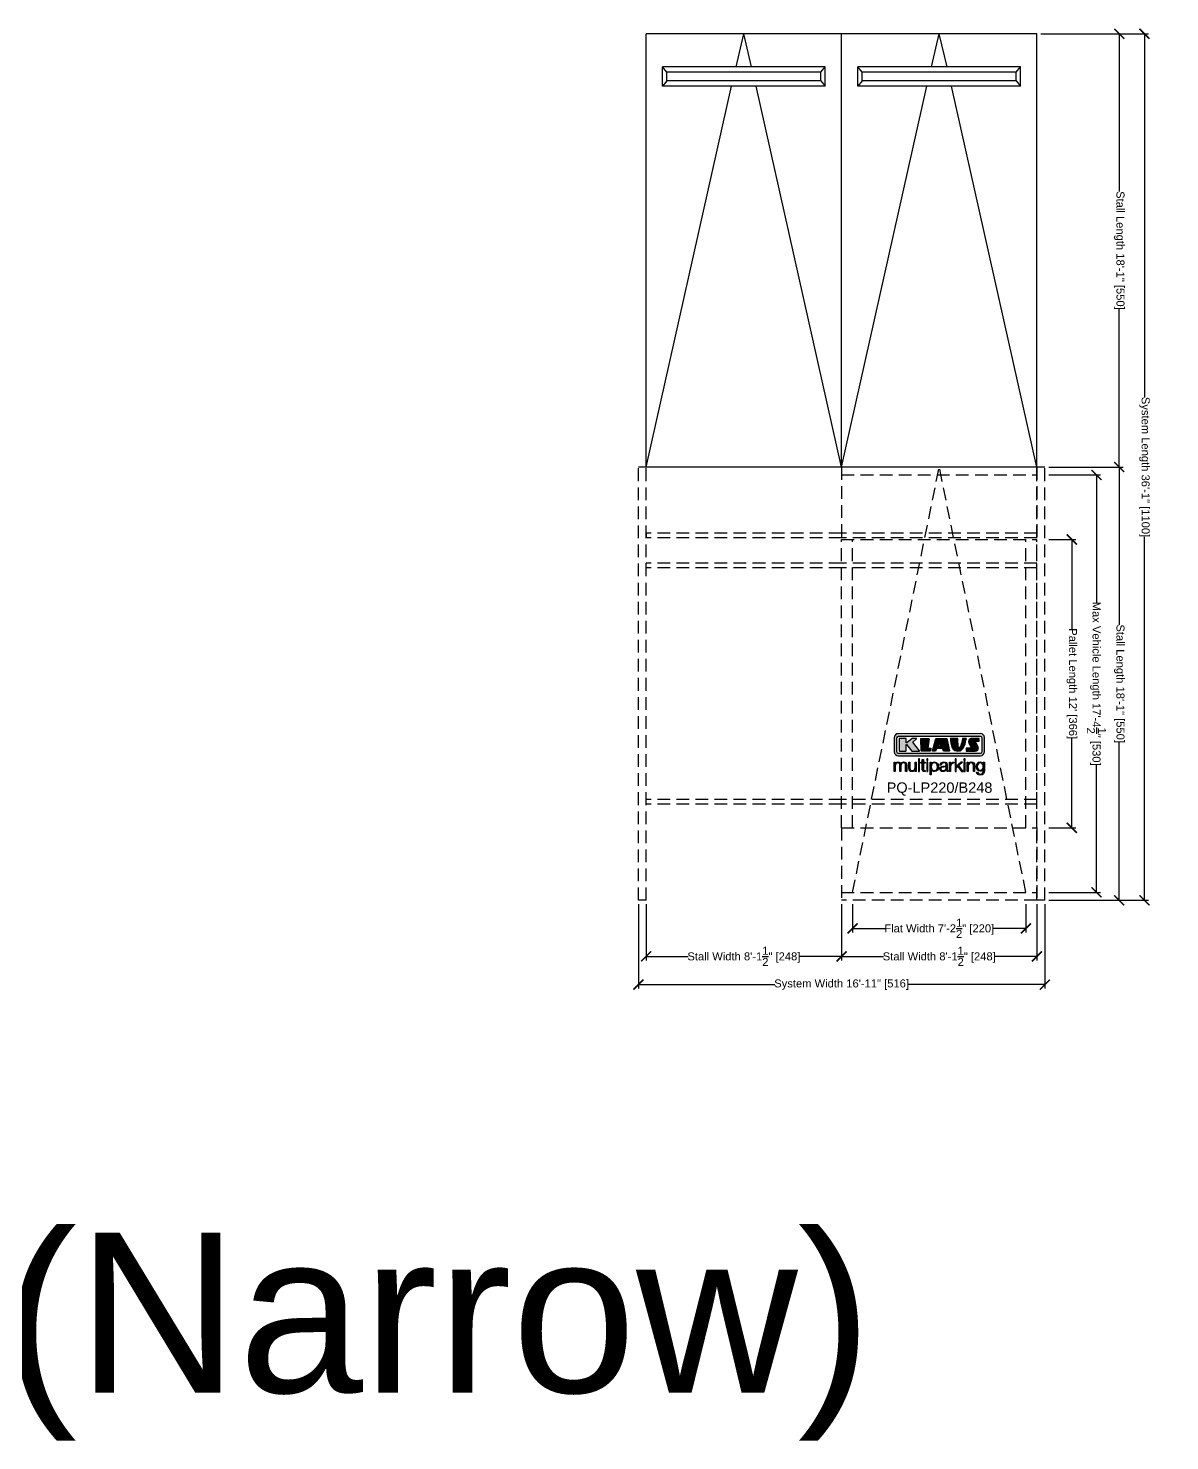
# Model space of a CAD drawing. Extents: x -210816 to 22943, y 10566 to 41486.
# Drawn here: x 11219 to 11790, y 11673 to 12379 of the extents above; entities that cross this region are included whole.
import ezdxf

# ---------------------------------------------------------------- set-up
doc = ezdxf.new("R2010")
doc.units = 0
doc.header["$MEASUREMENT"] = 0
doc.linetypes.add('DASHED', pattern=[0.2067, 0.1654, -0.0413])
doc.linetypes.add('HIDDEN', pattern=[9.525, 6.35, -3.175])
doc.layers.get('0').update_dxf_attribs({"linetype": 'CONTINUOUS'})
doc.layers.get('DEFPOINTS').update_dxf_attribs({"linetype": 'CONTINUOUS'})
for name, color, linetype in [('DIM', 6, 'CONTINUOUS'), ('KLAUS', 30, 'CONTINUOUS'), ('LOGO', 7, 'CONTINUOUS')]:
    doc.layers.add(name, color=color, linetype=linetype)
doc.styles.get("Standard").update_dxf_attribs({"font": 'arial.ttf'})
doc.dimstyles.get("Standard").update_dxf_attribs({"dimtxt": 5, "dimasz": 5, "dimexe": 2, "dimexo": 2, "dimgap": 0.09, "dimtad": 0, "dimtih": 1, "dimtoh": 1, "dimdec": 1, "dimzin": 0, "dimdsep": 46, "dimlunit": 4, "dimtxsty": 'Standard', "dimblk": 'ARCHTICK', "dimcen": -0.09, "dimadec": 0, "dimazin": 0, "dimtfac": 1, "dimtdec": 4, "dimtofl": 0, "dimtmove": 0, "dimatfit": 3, "dimldrblk": 'ARCHTICK', "dimfxl": 1, "dimtolj": 1, "dimtzin": 0, "dimarcsym": 0})

# ---------------------------------------------------------------- blocks, each defined once
blk = doc.blocks.new('_ARCHTICK')
at = {"color": 0, "linetype": 'ByBlock', "const_width": 0.15}
blk.add_lwpolyline([(-0.5, -0.5), (0.5, 0.5)], dxfattribs=at)
blk = doc.blocks.new('*D15539')
at = {"layer": 'DEFPOINTS', "color": 0}
for p in [(11727.41, 12123.5), (11727.41, 11979.4), (11740.89, 11979.4)]:
    blk.add_point(p, dxfattribs=at)
at = {"layer": 'DIM', "color": 0, "lineweight": -2}
for p, q in [((11729.41, 12123.5), (11742.89, 12123.5)), ((11740.89, 12123.5), (11740.89, 12078.83)), ((11740.89, 11979.4), (11740.89, 12024.06)), ((11729.41, 11979.4), (11742.89, 11979.4))]:
    blk.add_line(p, q, dxfattribs=at)
at = {"layer": 'DIM', "color": 0, "lineweight": -2, "xscale": 5, "yscale": 5, "zscale": 5}
for p, rotation in [((11740.89, 12123.5), 90), ((11740.89, 11979.4), 270)]:
    blk.add_blockref('_ARCHTICK', p, dxfattribs=dict(at, rotation=rotation))
at = {"layer": 'DIM', "color": 0, "insert": (11740.89, 12051.45), "char_height": 4, "attachment_point": 5, "rotation": 270}
blk.add_mtext("\\A1;Pallet Length 12' [366]", dxfattribs=at)
blk = doc.blocks.new('*D15540')
at = {"layer": 'DEFPOINTS', "color": 0}
for p in [(11727.41, 12155.78), (11727.41, 11947.12), (11753.24, 11947.12)]:
    blk.add_point(p, dxfattribs=at)
at = {"layer": 'DIM', "color": 0, "lineweight": -2}
for p, q in [((11729.41, 12155.78), (11755.24, 12155.78)), ((11753.24, 12155.78), (11753.24, 12092.01)), ((11753.24, 11947.12), (11753.24, 12010.89)), ((11729.41, 11947.12), (11755.24, 11947.12))]:
    blk.add_line(p, q, dxfattribs=at)
at = {"layer": 'DIM', "color": 0, "lineweight": -2, "xscale": 5, "yscale": 5, "zscale": 5}
for p, rotation in [((11753.24, 12155.78), 90), ((11753.24, 11947.12), 270)]:
    blk.add_blockref('_ARCHTICK', p, dxfattribs=dict(at, rotation=rotation))
at = {"layer": 'DIM', "color": 0, "insert": (11753.24, 12051.45), "char_height": 4, "attachment_point": 5, "rotation": 270}
blk.add_mtext('\\A1;Max Vehicle Length 17\'-4{\\H1.000000x;\\S1/2;}" [530]', dxfattribs=at)
blk = doc.blocks.new('*D15541')
at = {"layer": 'DEFPOINTS', "color": 0}
for p in [(11727.41, 12159.72), (11727.41, 11943.18), (11764.6, 11943.18)]:
    blk.add_point(p, dxfattribs=at)
at = {"layer": 'DIM', "color": 0, "lineweight": -2}
for p, q in [((11729.41, 12159.72), (11766.6, 12159.72)), ((11764.6, 12159.72), (11764.6, 12080.84)), ((11764.6, 11943.18), (11764.6, 12022.05)), ((11729.41, 11943.18), (11766.6, 11943.18))]:
    blk.add_line(p, q, dxfattribs=at)
at = {"layer": 'DIM', "color": 0, "lineweight": -2, "xscale": 5, "yscale": 5, "zscale": 5}
for p, rotation in [((11764.6, 12159.72), 90), ((11764.6, 11943.18), 270)]:
    blk.add_blockref('_ARCHTICK', p, dxfattribs=dict(at, rotation=rotation))
at = {"layer": 'DIM', "color": 0, "insert": (11764.6, 12051.45), "char_height": 4, "attachment_point": 5, "rotation": 270}
blk.add_mtext('\\A1;Stall Length 18\'-1" [550]', dxfattribs=at)
blk = doc.blocks.new('A$C24089')
for p, q in [((0, 0), (0, 216.53)), ((97.63, 216.53), (0, 216.53)), ((44.94, 200.03), (48.82, 216.53)), ((52.69, 200.03), (48.82, 216.53)), ((97.63, 0), (97.63, 216.53)), ((89.49, 200.03), (8.14, 200.03)), ((8.14, 190.33), (8.14, 200.03)), ((10.36, 197.32), (8.14, 200.03)), ((87.27, 197.32), (89.49, 200.03)), ((89.49, 190.33), (89.49, 200.03)), ((10.36, 193.03), (8.14, 190.33)), ((10.36, 193.03), (10.36, 197.32)), ((87.27, 197.32), (10.36, 197.32)), ((87.27, 193.03), (10.36, 193.03)), ((87.27, 193.03), (87.27, 197.32)), ((87.27, 193.03), (89.49, 190.33)), ((0, 0), (42.67, 190.33)), ((89.49, 190.33), (8.14, 190.33)), ((97.63, 0), (54.96, 190.33)), ((97.63, 0), (0, 0))]:
    blk.add_line(p, q)
blk = doc.blocks.new('A$C4373')
for p in [(0, 0), (97.63, 0)]:
    blk.add_blockref('A$C24089', p)
blk = doc.blocks.new('A$C19511')
at = {"layer": 'KLAUS', "linetype": 'HIDDEN'}
for p, q in [((0, 0), (0, 216.535)), ((3.937, 216.535), (0, 216.535)), ((3.937, 0), (3.937, 216.535)), ((3.937, 0), (0, 0))]:
    blk.add_line(p, q, dxfattribs=at)
blk = doc.blocks.new('KLAUS')
at = {"layer": 'LOGO'}
h = blk.add_hatch(color=8, dxfattribs=at)
h.dxf.hatch_style = 2
edge = h.paths.add_edge_path()
edge.add_spline(control_points=[(3.6, 29.1), (2.9, 29.1), (2.3, 28.5), (2.3, 27.8), (2.3, 27.8), (2.3, 16.1), (2.3, 16.1), (2.3, 15.4), (2.9, 14.8), (3.6, 14.8), (3.6, 14.8), (71.2, 14.8), (71.2, 14.8), (71.9, 14.8), (72.5, 15.4), (72.5, 16.1), (72.5, 16.1), (72.5, 27.8), (72.5, 27.8), (72.5, 28.5), (71.9, 29.1), (71.2, 29.1), (71.2, 29.1), (3.6, 29.1), (3.6, 29.1), (3.6, 29.1), (3.6, 29.1), (3.6, 29.1)], knot_values=[0, 0, 0, 0, 1, 1, 1, 2, 2, 2, 3, 3, 3, 4, 4, 4, 5, 5, 5, 6, 6, 6, 7, 7, 7, 8, 8, 8, 9, 9, 9, 9], degree=3, periodic=0)
edge = h.paths.add_edge_path()
edge.add_spline(control_points=[(3.4, 31.2), (3.4, 31.2), (71.5, 31.2), (71.5, 31.2), (73.3, 31.2), (74.7, 29.8), (74.7, 28), (74.7, 28), (74.7, 16.2), (74.7, 16.2), (74.7, 14.4), (73.3, 12.9), (71.5, 12.9), (71.5, 12.9), (3.4, 12.9), (3.4, 12.9), (1.6, 12.9), (0.1, 14.4), (0.1, 16.2), (0.1, 16.2), (0.1, 28), (0.1, 28), (0.1, 29.8), (1.6, 31.2), (3.4, 31.2), (3.4, 31.2), (3.4, 31.2), (3.4, 31.2)], knot_values=[0, 0, 0, 0, 1, 1, 1, 2, 2, 2, 3, 3, 3, 4, 4, 4, 5, 5, 5, 6, 6, 6, 7, 7, 7, 8, 8, 8, 9, 9, 9, 9], degree=3, periodic=0)
h = blk.add_hatch(color=8, dxfattribs=at)
h.dxf.hatch_style = 2
edge = h.paths.add_edge_path()
edge.add_spline(control_points=[(4.5, 27.3), (4.5, 27.3), (9.7, 27.3), (9.7, 27.3), (9.8, 27.3), (10, 27.2), (10, 27.1), (10, 27.1), (10, 23.7), (10, 23.7), (10, 23.7), (9.9, 23.6), (10, 23.6), (10.1, 23.5), (10.2, 23.6), (10.2, 23.6), (10.2, 23.6), (10.5, 23.7), (10.5, 23.7), (10.5, 23.7), (14.9, 27.3), (14.9, 27.3), (14.9, 27.3), (18.4, 27.3), (18.4, 27.3), (18.4, 27.3), (18.5, 27.3), (18.6, 27.2), (18.6, 27), (18.5, 26.9), (18.5, 26.9), (18.5, 26.9), (15.5, 24.1), (15.5, 24.1), (15.5, 24.1), (21.1, 17.1), (21.1, 17.1), (21.1, 17.1), (21.1, 16.9), (21.1, 16.9), (21.1, 16.8), (21, 16.8), (21, 16.8), (21, 16.8), (14.7, 16.8), (14.7, 16.8), (14.7, 16.8), (10.3, 22.2), (10.3, 22.2), (10.3, 22.2), (10.2, 22.2), (10.1, 22.2), (10, 22.2), (10, 22.1), (10, 22.1), (10, 22.1), (10, 17.1), (10, 17.1), (10, 16.9), (9.8, 16.8), (9.7, 16.8), (9.7, 16.8), (4.5, 16.8), (4.5, 16.8), (4.4, 16.8), (4.2, 16.9), (4.2, 17.1), (4.2, 17.1), (4.2, 27.1), (4.2, 27.1), (4.2, 27.2), (4.4, 27.3), (4.5, 27.3), (4.5, 27.3), (4.5, 27.3), (4.5, 27.3)], knot_values=[0, 0, 0, 0, 1, 1, 1, 2, 2, 2, 3, 3, 3, 4, 4, 4, 5, 5, 5, 6, 6, 6, 7, 7, 7, 8, 8, 8, 9, 9, 9, 10, 10, 10, 11, 11, 11, 12, 12, 12, 13, 13, 13, 14, 14, 14, 15, 15, 15, 16, 16, 16, 17, 17, 17, 18, 18, 18, 19, 19, 19, 20, 20, 20, 21, 21, 21, 22, 22, 22, 23, 23, 23, 24, 24, 24, 25, 25, 25, 25], degree=3, periodic=0)
h = blk.add_hatch(color=8, dxfattribs=at)
h.dxf.hatch_style = 2
h.paths.add_polyline_path([(22.4, 17.1), (22, 27.1), (22.2, 27.3), (28.5, 27.3), (28.9, 27), (28, 19.1), (30.3, 19.1), (30.4, 18.9), (30.1, 17), (29.5, 16.8), (22.6, 16.8)])
h = blk.add_hatch(color=8, dxfattribs=at)
h.paths.add_polyline_path([(36.5, 21), (38.9, 21), (37.9, 23.6)])
h.paths.add_polyline_path([(34.5, 27.3), (43.6, 27.3), (45.8, 16.9), (45.6, 16.8), (40.8, 16.8), (39.9, 18.9), (35.4, 18.9), (34.3, 16.8), (31.8, 16.8), (31.7, 17)])
h = blk.add_hatch(color=8, dxfattribs=at)
h.dxf.hatch_style = 2
edge = h.paths.add_edge_path()
edge.add_spline(control_points=[(52.7, 27.3), (52.7, 27.3), (52.9, 20.1), (52.9, 20.1), (53, 19.9), (53.2, 19.8), (53.4, 19.7), (53.9, 19.6), (54.4, 19.6), (54.6, 20), (55.2, 21.3), (56.3, 25.4), (56.6, 27.3), (56.6, 27.3), (59.8, 27.3), (59.8, 27.3), (58.8, 23.9), (58.6, 16.8), (52.6, 16.8), (48.7, 16.7), (48, 19.4), (47.3, 22.2), (46.9, 23.7), (46.5, 27.3), (46.5, 27.3), (46.5, 27.3), (52.7, 27.3), (52.7, 27.3), (52.7, 27.3), (52.7, 27.3), (52.7, 27.3)], knot_values=[0, 0, 0, 0, 1, 1, 1, 2, 2, 2, 3, 3, 3, 4, 4, 4, 5, 5, 5, 6, 6, 6, 7, 7, 7, 8, 8, 8, 9, 9, 9, 10, 10, 10, 10], degree=3, periodic=0)
h = blk.add_hatch(color=8, dxfattribs=at)
h.dxf.hatch_style = 2
edge = h.paths.add_edge_path()
edge.add_spline(control_points=[(64.5, 27.3), (64.5, 27.3), (70.3, 27.3), (70.3, 27.3), (70.3, 26.5), (70.3, 26), (70.3, 25.1), (70.3, 25.1), (67.3, 25.1), (67.3, 25.1), (67.2, 25), (67.2, 25.1), (67.2, 24.9), (67.2, 24.9), (69.7, 20.4), (69.7, 19.6), (69.7, 16.4), (67.2, 16.8), (65.9, 16.8), (65.9, 16.8), (59.6, 16.8), (59.6, 16.8), (59.6, 17.8), (59.6, 18.2), (59.6, 19.1), (59.6, 19.1), (63.8, 19.1), (63.8, 19.1), (63.8, 19.2), (63.8, 19.1), (63.8, 19.3), (63.8, 20.3), (61.6, 23.1), (61.6, 24.6), (61.6, 26.3), (62.8, 27.3), (64.5, 27.3), (64.5, 27.3), (64.5, 27.3), (64.5, 27.3)], knot_values=[0, 0, 0, 0, 1, 1, 1, 2, 2, 2, 3, 3, 3, 4, 4, 4, 5, 5, 5, 6, 6, 6, 7, 7, 7, 8, 8, 8, 9, 9, 9, 10, 10, 10, 11, 11, 11, 12, 12, 12, 13, 13, 13, 13], degree=3, periodic=0)
h = blk.add_hatch(color=30, dxfattribs=at)
h.dxf.hatch_style = 2
edge = h.paths.add_edge_path()
edge.add_spline(control_points=[(0, 0), (0, 0), (0.9, 0), (0.9, 0), (0.9, 0), (0.9, 4.2), (0.9, 4.2), (0.9, 5.8), (1.6, 7), (3.2, 7), (4.3, 7), (4.8, 6.1), (4.8, 5.1), (4.8, 5.1), (4.8, 0), (4.8, 0), (4.8, 0), (5.7, 0), (5.7, 0), (5.7, 0), (5.7, 4.3), (5.7, 4.3), (5.7, 5.7), (6.1, 7), (7.7, 7), (9, 7), (9.5, 6.3), (9.5, 5.1), (9.5, 5.1), (9.5, 0), (9.5, 0), (9.5, 0), (10.4, 0), (10.4, 0), (10.4, 0), (10.4, 5.1), (10.4, 5.1), (10.4, 6.9), (9.6, 7.8), (7.9, 7.8), (6.9, 7.8), (6, 7.3), (5.5, 6.3), (5.3, 7.3), (4.4, 7.8), (3.4, 7.8), (2.2, 7.8), (1.4, 7.2), (0.9, 6.3), (0.9, 6.3), (0.9, 6.3), (0.9, 6.3), (0.9, 6.3), (0.9, 7.6), (0.9, 7.6), (0.9, 7.6), (0, 7.6), (0, 7.6), (0, 7.6), (0, 0), (0, 0), (0, 0), (0, 0), (0, 0)], knot_values=[0, 0, 0, 0, 1, 1, 1, 2, 2, 2, 3, 3, 3, 4, 4, 4, 5, 5, 5, 6, 6, 6, 7, 7, 7, 8, 8, 8, 9, 9, 9, 10, 10, 10, 11, 11, 11, 12, 12, 12, 13, 13, 13, 14, 14, 14, 15, 15, 15, 16, 16, 16, 17, 17, 17, 18, 18, 18, 19, 19, 19, 20, 20, 20, 21, 21, 21, 21], degree=3, periodic=0)
h = blk.add_hatch(color=30, dxfattribs=at)
h.dxf.hatch_style = 2
edge = h.paths.add_edge_path()
edge.add_spline(control_points=[(18.3, 7.6), (18.3, 7.6), (17.4, 7.6), (17.4, 7.6), (17.4, 7.6), (17.4, 3.6), (17.4, 3.6), (17.4, 2), (16.7, 0.6), (15.1, 0.6), (13.7, 0.6), (13.1, 1.3), (13.1, 2.6), (13.1, 2.6), (13.1, 7.6), (13.1, 7.6), (13.1, 7.6), (12.2, 7.6), (12.2, 7.6), (12.2, 7.6), (12.2, 2.6), (12.2, 2.6), (12.2, 0.9), (12.9, -0.2), (14.8, -0.2), (16, -0.2), (17, 0.4), (17.4, 1.4), (17.4, 1.4), (17.5, 1.4), (17.5, 1.4), (17.5, 1.4), (17.5, 0), (17.5, 0), (17.5, 0), (18.3, 0), (18.3, 0), (18.3, 0), (18.3, 7.6), (18.3, 7.6), (18.3, 7.6), (18.3, 7.6), (18.3, 7.6)], knot_values=[0, 0, 0, 0, 1, 1, 1, 2, 2, 2, 3, 3, 3, 4, 4, 4, 5, 5, 5, 6, 6, 6, 7, 7, 7, 8, 8, 8, 9, 9, 9, 10, 10, 10, 11, 11, 11, 12, 12, 12, 13, 13, 13, 14, 14, 14, 14], degree=3, periodic=0)
h = blk.add_hatch(color=30, dxfattribs=at)
h.dxf.hatch_style = 2
h.paths.add_polyline_path([(20.1, 0), (21, 0), (21, 10.5), (20.1, 10.5)])
h = blk.add_hatch(color=30, dxfattribs=at)
h.dxf.hatch_style = 2
edge = h.paths.add_edge_path()
edge.add_spline(control_points=[(24.2, 9.8), (24.2, 9.8), (23.3, 9.8), (23.3, 9.8), (23.3, 9.8), (23.3, 7.6), (23.3, 7.6), (23.3, 7.6), (22, 7.6), (22, 7.6), (22, 7.6), (22, 6.8), (22, 6.8), (22, 6.8), (23.3, 6.8), (23.3, 6.8), (23.3, 6.8), (23.3, 1.6), (23.3, 1.6), (23.3, 0.3), (23.7, -0.1), (24.9, -0.1), (25.2, -0.1), (25.5, -0.1), (25.8, -0.1), (25.8, -0.1), (25.8, 0.7), (25.8, 0.7), (25.5, 0.7), (25.2, 0.7), (25, 0.7), (24.3, 0.7), (24.2, 1.1), (24.2, 1.7), (24.2, 1.7), (24.2, 6.8), (24.2, 6.8), (24.2, 6.8), (25.8, 6.8), (25.8, 6.8), (25.8, 6.8), (25.8, 7.6), (25.8, 7.6), (25.8, 7.6), (24.2, 7.6), (24.2, 7.6), (24.2, 7.6), (24.2, 9.8), (24.2, 9.8), (24.2, 9.8), (24.2, 9.8), (24.2, 9.8)], knot_values=[0, 0, 0, 0, 1, 1, 1, 2, 2, 2, 3, 3, 3, 4, 4, 4, 5, 5, 5, 6, 6, 6, 7, 7, 7, 8, 8, 8, 9, 9, 9, 10, 10, 10, 11, 11, 11, 12, 12, 12, 13, 13, 13, 14, 14, 14, 15, 15, 15, 16, 16, 16, 17, 17, 17, 17], degree=3, periodic=0)
h = blk.add_hatch(color=30, dxfattribs=at)
h.paths.add_polyline_path([(27.1, 0), (28, 0), (28, 7.6), (27.1, 7.6)])
h.paths.add_polyline_path([(27.1, 9), (28, 9), (28, 10.5), (27.1, 10.5)])
h = blk.add_hatch(color=30, dxfattribs=at)
edge = h.paths.add_edge_path()
edge.add_spline(control_points=[(35.8, 3.8), (35.8, 2.2), (35.1, 0.6), (33.4, 0.6), (31.4, 0.6), (30.7, 2.2), (30.7, 3.8), (30.7, 5.5), (31.3, 7), (33.4, 7), (35.1, 7), (35.8, 5.3), (35.8, 3.8), (35.8, 3.8), (35.8, 3.8), (35.8, 3.8)], knot_values=[0, 0, 0, 0, 1, 1, 1, 2, 2, 2, 3, 3, 3, 4, 4, 4, 5, 5, 5, 5], degree=3, periodic=0)
edge = h.paths.add_edge_path()
edge.add_spline(control_points=[(29.8, -2.8), (29.8, -2.8), (30.7, -2.8), (30.7, -2.8), (30.7, -2.8), (30.7, 1.4), (30.7, 1.4), (30.7, 1.4), (30.7, 1.4), (30.7, 1.4), (31.1, 0.4), (32.2, -0.2), (33.4, -0.2), (35.7, -0.2), (36.8, 1.6), (36.8, 3.8), (36.8, 5.9), (35.7, 7.8), (33.4, 7.8), (32.2, 7.8), (31.1, 7.1), (30.7, 6.1), (30.7, 6.1), (30.6, 6.1), (30.6, 6.1), (30.6, 6.1), (30.6, 7.6), (30.6, 7.6), (30.6, 7.6), (29.8, 7.6), (29.8, 7.6), (29.8, 7.6), (29.8, -2.8), (29.8, -2.8), (29.8, -2.8), (29.8, -2.8), (29.8, -2.8)], knot_values=[0, 0, 0, 0, 1, 1, 1, 2, 2, 2, 3, 3, 3, 4, 4, 4, 5, 5, 5, 6, 6, 6, 7, 7, 7, 8, 8, 8, 9, 9, 9, 10, 10, 10, 11, 11, 11, 12, 12, 12, 12], degree=3, periodic=0)
h = blk.add_hatch(color=30, dxfattribs=at)
edge = h.paths.add_edge_path()
edge.add_spline(control_points=[(43, 2.9), (43, 1.4), (41.8, 0.6), (40.4, 0.6), (39.5, 0.6), (38.7, 1.1), (38.7, 2), (38.7, 3.5), (40.7, 3.5), (42.2, 3.8), (42.5, 3.8), (42.9, 3.9), (43, 4.1), (43, 4.1), (43, 4.1), (43, 4.1), (43, 4.1), (43, 2.9), (43, 2.9), (43, 2.9), (43, 2.9), (43, 2.9)], knot_values=[0, 0, 0, 0, 1, 1, 1, 2, 2, 2, 3, 3, 3, 4, 4, 4, 5, 5, 5, 6, 6, 6, 7, 7, 7, 7], degree=3, periodic=0)
edge = h.paths.add_edge_path()
edge.add_spline(control_points=[(39, 5.2), (39.1, 6.5), (39.9, 7), (41.1, 7), (42.1, 7), (43, 6.7), (43, 5.4), (43, 4.6), (42.6, 4.5), (41.8, 4.4), (39.9, 4.2), (37.8, 4.1), (37.8, 2), (37.8, 0.5), (38.9, -0.2), (40.3, -0.2), (41.8, -0.2), (42.4, 0.3), (43.1, 1.3), (43.1, 1.3), (43.1, 1.3), (43.1, 1.3), (43.1, 0.5), (43.2, 0), (44.2, 0), (44.4, 0), (44.6, 0), (44.8, 0.1), (44.8, 0.1), (44.8, 0.8), (44.8, 0.8), (44.7, 0.8), (44.6, 0.8), (44.5, 0.8), (44.1, 0.8), (44, 1), (44, 1.3), (44, 1.3), (44, 5.3), (44, 5.3), (44, 7.4), (42.5, 7.8), (41.2, 7.8), (39.4, 7.8), (38.2, 7), (38.1, 5.2), (38.1, 5.2), (39, 5.2), (39, 5.2), (39, 5.2), (39, 5.2), (39, 5.2)], knot_values=[0, 0, 0, 0, 1, 1, 1, 2, 2, 2, 3, 3, 3, 4, 4, 4, 5, 5, 5, 6, 6, 6, 7, 7, 7, 8, 8, 8, 9, 9, 9, 10, 10, 10, 11, 11, 11, 12, 12, 12, 13, 13, 13, 14, 14, 14, 15, 15, 15, 16, 16, 16, 17, 17, 17, 17], degree=3, periodic=0)
h = blk.add_hatch(color=30, dxfattribs=at)
h.dxf.hatch_style = 2
edge = h.paths.add_edge_path()
edge.add_spline(control_points=[(45.8, 0), (45.8, 0), (46.7, 0), (46.7, 0), (46.7, 0), (46.7, 4), (46.7, 4), (46.7, 5.6), (47.9, 6.8), (49.5, 6.7), (49.5, 6.7), (49.5, 7.7), (49.5, 7.7), (48.2, 7.7), (47.1, 7), (46.7, 5.8), (46.7, 5.8), (46.6, 5.8), (46.6, 5.8), (46.6, 5.8), (46.6, 7.6), (46.6, 7.6), (46.6, 7.6), (45.8, 7.6), (45.8, 7.6), (45.8, 7.6), (45.8, 0), (45.8, 0), (45.8, 0), (45.8, 0), (45.8, 0)], knot_values=[0, 0, 0, 0, 1, 1, 1, 2, 2, 2, 3, 3, 3, 4, 4, 4, 5, 5, 5, 6, 6, 6, 7, 7, 7, 8, 8, 8, 9, 9, 9, 10, 10, 10, 10], degree=3, periodic=0)
h = blk.add_hatch(color=30, dxfattribs=at)
h.dxf.hatch_style = 2
h.paths.add_polyline_path([(50.4, 0), (51.3, 0), (51.3, 2.9), (52.8, 4.1), (55.8, 0), (57, 0), (53.5, 4.8), (56.7, 7.6), (55.5, 7.6), (51.3, 3.9), (51.3, 10.5), (50.4, 10.5)])
h = blk.add_hatch(color=30, dxfattribs=at)
h.paths.add_polyline_path([(57.7, 0), (58.7, 0), (58.7, 7.6), (57.7, 7.6)])
h.paths.add_polyline_path([(57.7, 9), (58.7, 9), (58.7, 10.5), (57.7, 10.5)])
h = blk.add_hatch(color=30, dxfattribs=at)
h.dxf.hatch_style = 2
edge = h.paths.add_edge_path()
edge.add_spline(control_points=[(60.4, 0), (60.4, 0), (61.3, 0), (61.3, 0), (61.3, 0), (61.3, 4.4), (61.3, 4.4), (61.4, 5.9), (62.2, 7), (63.7, 7), (65.2, 7), (65.6, 6), (65.6, 4.7), (65.6, 4.7), (65.6, 0), (65.6, 0), (65.6, 0), (66.5, 0), (66.5, 0), (66.5, 0), (66.5, 4.9), (66.5, 4.9), (66.5, 6.7), (65.9, 7.8), (63.8, 7.8), (62.7, 7.8), (61.7, 7.2), (61.4, 6.3), (61.4, 6.3), (61.3, 6.3), (61.3, 6.3), (61.3, 6.3), (61.3, 7.6), (61.3, 7.6), (61.3, 7.6), (60.4, 7.6), (60.4, 7.6), (60.4, 7.6), (60.4, 0), (60.4, 0), (60.4, 0), (60.4, 0), (60.4, 0)], knot_values=[0, 0, 0, 0, 1, 1, 1, 2, 2, 2, 3, 3, 3, 4, 4, 4, 5, 5, 5, 6, 6, 6, 7, 7, 7, 8, 8, 8, 9, 9, 9, 10, 10, 10, 11, 11, 11, 12, 12, 12, 13, 13, 13, 14, 14, 14, 14], degree=3, periodic=0)
h = blk.add_hatch(color=30, dxfattribs=at)
edge = h.paths.add_edge_path()
edge.add_spline(control_points=[(71.3, 0.9), (69.6, 0.9), (68.8, 2.3), (68.8, 3.9), (68.8, 5.4), (69.6, 7), (71.3, 7), (73.1, 7), (73.7, 5.3), (73.7, 3.9), (73.7, 2.3), (72.9, 0.9), (71.3, 0.9), (71.3, 0.9), (71.3, 0.9), (71.3, 0.9)], knot_values=[0, 0, 0, 0, 1, 1, 1, 2, 2, 2, 3, 3, 3, 4, 4, 4, 5, 5, 5, 5], degree=3, periodic=0)
edge = h.paths.add_edge_path()
edge.add_spline(control_points=[(74.7, 7.6), (74.7, 7.6), (73.7, 7.6), (73.7, 7.6), (73.7, 7.6), (73.7, 6.3), (73.7, 6.3), (73.7, 6.3), (73.7, 6.3), (73.7, 6.3), (73.4, 7.1), (72.4, 7.8), (71.3, 7.8), (69.1, 7.8), (67.9, 6), (67.9, 4), (67.9, 1.8), (68.9, 0.1), (71.3, 0.1), (72.4, 0.1), (73.3, 0.7), (73.7, 1.6), (73.7, 1.6), (73.7, 1.6), (73.7, 1.6), (73.7, 1.6), (73.7, 0.6), (73.7, 0.6), (73.7, -1.2), (73, -2.2), (71.3, -2.2), (70.3, -2.2), (69.3, -1.8), (69.1, -0.7), (69.1, -0.7), (68.2, -0.7), (68.2, -0.7), (68.3, -2.3), (69.8, -3), (71.3, -3), (73.8, -3), (74.7, -1.6), (74.7, 0.6), (74.7, 0.6), (74.7, 7.6), (74.7, 7.6), (74.7, 7.6), (74.7, 7.6), (74.7, 7.6)], knot_values=[0, 0, 0, 0, 1, 1, 1, 2, 2, 2, 3, 3, 3, 4, 4, 4, 5, 5, 5, 6, 6, 6, 7, 7, 7, 8, 8, 8, 9, 9, 9, 10, 10, 10, 11, 11, 11, 12, 12, 12, 13, 13, 13, 14, 14, 14, 15, 15, 15, 16, 16, 16, 16], degree=3, periodic=0)
for points in [[(22.4, 17.1), (22, 27.1), (22.2, 27.3), (28.5, 27.3), (28.9, 27), (28, 19.1), (30.3, 19.1), (30.4, 18.9), (30.1, 17), (29.5, 16.8), (22.6, 16.8), (22.4, 17.1), (22.4, 17.1)], [(34.5, 27.3), (43.6, 27.3), (45.8, 16.9), (45.6, 16.8), (40.8, 16.8), (39.9, 18.9), (35.4, 18.9), (34.3, 16.8), (31.8, 16.8), (31.7, 17), (34.5, 27.3), (34.5, 27.3)], [(36.5, 21), (38.9, 21), (37.9, 23.6), (36.5, 21), (36.5, 21)], [(20.1, 0), (21, 0), (21, 10.5), (20.1, 10.5), (20.1, 0), (20.1, 0)], [(27.1, 9), (28, 9), (28, 10.5), (27.1, 10.5), (27.1, 9), (27.1, 9)], [(27.1, 0), (28, 0), (28, 7.6), (27.1, 7.6), (27.1, 0), (27.1, 0)], [(50.4, 0), (51.3, 0), (51.3, 2.9), (52.8, 4.1), (55.8, 0), (57, 0), (53.5, 4.8), (56.7, 7.6), (55.5, 7.6), (51.3, 3.9), (51.3, 10.5), (50.4, 10.5), (50.4, 0), (50.4, 0)], [(57.7, 9), (58.7, 9), (58.7, 10.5), (57.7, 10.5), (57.7, 9), (57.7, 9)], [(57.7, 0), (58.7, 0), (58.7, 7.6), (57.7, 7.6), (57.7, 0), (57.7, 0)]]:
    blk.add_lwpolyline(points, dxfattribs=at)
for points, knots in [([(3.4, 31.2), (3.4, 31.2), (71.5, 31.2), (71.5, 31.2), (73.3, 31.2), (74.7, 29.8), (74.7, 28), (74.7, 28), (74.7, 16.2), (74.7, 16.2), (74.7, 14.4), (73.3, 12.9), (71.5, 12.9), (71.5, 12.9), (3.4, 12.9), (3.4, 12.9), (1.6, 12.9), (0.1, 14.4), (0.1, 16.2), (0.1, 16.2), (0.1, 28), (0.1, 28), (0.1, 29.8), (1.6, 31.2), (3.4, 31.2), (3.4, 31.2), (3.4, 31.2), (3.4, 31.2)], [0, 0, 0, 0, 1, 1, 1, 2, 2, 2, 3, 3, 3, 4, 4, 4, 5, 5, 5, 6, 6, 6, 7, 7, 7, 8, 8, 8, 9, 9, 9, 9]), ([(3.6, 29.1), (2.9, 29.1), (2.3, 28.5), (2.3, 27.8), (2.3, 27.8), (2.3, 16.1), (2.3, 16.1), (2.3, 15.4), (2.9, 14.8), (3.6, 14.8), (3.6, 14.8), (71.2, 14.8), (71.2, 14.8), (71.9, 14.8), (72.5, 15.4), (72.5, 16.1), (72.5, 16.1), (72.5, 27.8), (72.5, 27.8), (72.5, 28.5), (71.9, 29.1), (71.2, 29.1), (71.2, 29.1), (3.6, 29.1), (3.6, 29.1), (3.6, 29.1), (3.6, 29.1), (3.6, 29.1)], [0, 0, 0, 0, 1, 1, 1, 2, 2, 2, 3, 3, 3, 4, 4, 4, 5, 5, 5, 6, 6, 6, 7, 7, 7, 8, 8, 8, 9, 9, 9, 9]), ([(4.5, 27.3), (4.5, 27.3), (9.7, 27.3), (9.7, 27.3), (9.8, 27.3), (10, 27.2), (10, 27.1), (10, 27.1), (10, 23.7), (10, 23.7), (10, 23.7), (9.9, 23.6), (10, 23.6), (10.1, 23.5), (10.2, 23.6), (10.2, 23.6), (10.2, 23.6), (10.5, 23.7), (10.5, 23.7), (10.5, 23.7), (14.9, 27.3), (14.9, 27.3), (14.9, 27.3), (18.4, 27.3), (18.4, 27.3), (18.4, 27.3), (18.5, 27.3), (18.6, 27.2), (18.6, 27), (18.5, 26.9), (18.5, 26.9), (18.5, 26.9), (15.5, 24.1), (15.5, 24.1), (15.5, 24.1), (21.1, 17.1), (21.1, 17.1), (21.1, 17.1), (21.1, 16.9), (21.1, 16.9), (21.1, 16.8), (21, 16.8), (21, 16.8), (21, 16.8), (14.7, 16.8), (14.7, 16.8), (14.7, 16.8), (10.3, 22.2), (10.3, 22.2), (10.3, 22.2), (10.2, 22.2), (10.1, 22.2), (10, 22.2), (10, 22.1), (10, 22.1), (10, 22.1), (10, 17.1), (10, 17.1), (10, 16.9), (9.8, 16.8), (9.7, 16.8), (9.7, 16.8), (4.5, 16.8), (4.5, 16.8), (4.4, 16.8), (4.2, 16.9), (4.2, 17.1), (4.2, 17.1), (4.2, 27.1), (4.2, 27.1), (4.2, 27.2), (4.4, 27.3), (4.5, 27.3), (4.5, 27.3), (4.5, 27.3), (4.5, 27.3)], [0, 0, 0, 0, 1, 1, 1, 2, 2, 2, 3, 3, 3, 4, 4, 4, 5, 5, 5, 6, 6, 6, 7, 7, 7, 8, 8, 8, 9, 9, 9, 10, 10, 10, 11, 11, 11, 12, 12, 12, 13, 13, 13, 14, 14, 14, 15, 15, 15, 16, 16, 16, 17, 17, 17, 18, 18, 18, 19, 19, 19, 20, 20, 20, 21, 21, 21, 22, 22, 22, 23, 23, 23, 24, 24, 24, 25, 25, 25, 25]), ([(52.7, 27.3), (52.7, 27.3), (52.9, 20.1), (52.9, 20.1), (53, 19.9), (53.2, 19.8), (53.4, 19.7), (53.9, 19.6), (54.4, 19.6), (54.6, 20), (55.2, 21.3), (56.3, 25.4), (56.6, 27.3), (56.6, 27.3), (59.8, 27.3), (59.8, 27.3), (58.8, 23.9), (58.6, 16.8), (52.6, 16.8), (48.7, 16.7), (48, 19.4), (47.3, 22.2), (46.9, 23.7), (46.5, 27.3), (46.5, 27.3), (46.5, 27.3), (52.7, 27.3), (52.7, 27.3), (52.7, 27.3), (52.7, 27.3), (52.7, 27.3)], [0, 0, 0, 0, 1, 1, 1, 2, 2, 2, 3, 3, 3, 4, 4, 4, 5, 5, 5, 6, 6, 6, 7, 7, 7, 8, 8, 8, 9, 9, 9, 10, 10, 10, 10]), ([(64.5, 27.3), (64.5, 27.3), (70.3, 27.3), (70.3, 27.3), (70.3, 26.5), (70.3, 26), (70.3, 25.1), (70.3, 25.1), (67.3, 25.1), (67.3, 25.1), (67.2, 25), (67.2, 25.1), (67.2, 24.9), (67.2, 24.9), (69.7, 20.4), (69.7, 19.6), (69.7, 16.4), (67.2, 16.8), (65.9, 16.8), (65.9, 16.8), (59.6, 16.8), (59.6, 16.8), (59.6, 17.8), (59.6, 18.2), (59.6, 19.1), (59.6, 19.1), (63.8, 19.1), (63.8, 19.1), (63.8, 19.2), (63.8, 19.1), (63.8, 19.3), (63.8, 20.3), (61.6, 23.1), (61.6, 24.6), (61.6, 26.3), (62.8, 27.3), (64.5, 27.3), (64.5, 27.3), (64.5, 27.3), (64.5, 27.3)], [0, 0, 0, 0, 1, 1, 1, 2, 2, 2, 3, 3, 3, 4, 4, 4, 5, 5, 5, 6, 6, 6, 7, 7, 7, 8, 8, 8, 9, 9, 9, 10, 10, 10, 11, 11, 11, 12, 12, 12, 13, 13, 13, 13]), ([(0, 0), (0, 0), (0.9, 0), (0.9, 0), (0.9, 0), (0.9, 4.2), (0.9, 4.2), (0.9, 5.8), (1.6, 7), (3.2, 7), (4.3, 7), (4.8, 6.1), (4.8, 5.1), (4.8, 5.1), (4.8, 0), (4.8, 0), (4.8, 0), (5.7, 0), (5.7, 0), (5.7, 0), (5.7, 4.3), (5.7, 4.3), (5.7, 5.7), (6.1, 7), (7.7, 7), (9, 7), (9.5, 6.3), (9.5, 5.1), (9.5, 5.1), (9.5, 0), (9.5, 0), (9.5, 0), (10.4, 0), (10.4, 0), (10.4, 0), (10.4, 5.1), (10.4, 5.1), (10.4, 6.9), (9.6, 7.8), (7.9, 7.8), (6.9, 7.8), (6, 7.3), (5.5, 6.3), (5.3, 7.3), (4.4, 7.8), (3.4, 7.8), (2.2, 7.8), (1.4, 7.2), (0.9, 6.3), (0.9, 6.3), (0.9, 6.3), (0.9, 6.3), (0.9, 6.3), (0.9, 7.6), (0.9, 7.6), (0.9, 7.6), (0, 7.6), (0, 7.6), (0, 7.6), (0, 0), (0, 0), (0, 0), (0, 0), (0, 0)], [0, 0, 0, 0, 1, 1, 1, 2, 2, 2, 3, 3, 3, 4, 4, 4, 5, 5, 5, 6, 6, 6, 7, 7, 7, 8, 8, 8, 9, 9, 9, 10, 10, 10, 11, 11, 11, 12, 12, 12, 13, 13, 13, 14, 14, 14, 15, 15, 15, 16, 16, 16, 17, 17, 17, 18, 18, 18, 19, 19, 19, 20, 20, 20, 21, 21, 21, 21]), ([(18.3, 7.6), (18.3, 7.6), (17.4, 7.6), (17.4, 7.6), (17.4, 7.6), (17.4, 3.6), (17.4, 3.6), (17.4, 2), (16.7, 0.6), (15.1, 0.6), (13.7, 0.6), (13.1, 1.3), (13.1, 2.6), (13.1, 2.6), (13.1, 7.6), (13.1, 7.6), (13.1, 7.6), (12.2, 7.6), (12.2, 7.6), (12.2, 7.6), (12.2, 2.6), (12.2, 2.6), (12.2, 0.9), (12.9, -0.2), (14.8, -0.2), (16, -0.2), (17, 0.4), (17.4, 1.4), (17.4, 1.4), (17.5, 1.4), (17.5, 1.4), (17.5, 1.4), (17.5, 0), (17.5, 0), (17.5, 0), (18.3, 0), (18.3, 0), (18.3, 0), (18.3, 7.6), (18.3, 7.6), (18.3, 7.6), (18.3, 7.6), (18.3, 7.6)], [0, 0, 0, 0, 1, 1, 1, 2, 2, 2, 3, 3, 3, 4, 4, 4, 5, 5, 5, 6, 6, 6, 7, 7, 7, 8, 8, 8, 9, 9, 9, 10, 10, 10, 11, 11, 11, 12, 12, 12, 13, 13, 13, 14, 14, 14, 14]), ([(24.2, 9.8), (24.2, 9.8), (23.3, 9.8), (23.3, 9.8), (23.3, 9.8), (23.3, 7.6), (23.3, 7.6), (23.3, 7.6), (22, 7.6), (22, 7.6), (22, 7.6), (22, 6.8), (22, 6.8), (22, 6.8), (23.3, 6.8), (23.3, 6.8), (23.3, 6.8), (23.3, 1.6), (23.3, 1.6), (23.3, 0.3), (23.7, -0.1), (24.9, -0.1), (25.2, -0.1), (25.5, -0.1), (25.8, -0.1), (25.8, -0.1), (25.8, 0.7), (25.8, 0.7), (25.5, 0.7), (25.2, 0.7), (25, 0.7), (24.3, 0.7), (24.2, 1.1), (24.2, 1.7), (24.2, 1.7), (24.2, 6.8), (24.2, 6.8), (24.2, 6.8), (25.8, 6.8), (25.8, 6.8), (25.8, 6.8), (25.8, 7.6), (25.8, 7.6), (25.8, 7.6), (24.2, 7.6), (24.2, 7.6), (24.2, 7.6), (24.2, 9.8), (24.2, 9.8), (24.2, 9.8), (24.2, 9.8), (24.2, 9.8)], [0, 0, 0, 0, 1, 1, 1, 2, 2, 2, 3, 3, 3, 4, 4, 4, 5, 5, 5, 6, 6, 6, 7, 7, 7, 8, 8, 8, 9, 9, 9, 10, 10, 10, 11, 11, 11, 12, 12, 12, 13, 13, 13, 14, 14, 14, 15, 15, 15, 16, 16, 16, 17, 17, 17, 17]), ([(29.8, -2.8), (29.8, -2.8), (30.7, -2.8), (30.7, -2.8), (30.7, -2.8), (30.7, 1.4), (30.7, 1.4), (30.7, 1.4), (30.7, 1.4), (30.7, 1.4), (31.1, 0.4), (32.2, -0.2), (33.4, -0.2), (35.7, -0.2), (36.8, 1.6), (36.8, 3.8), (36.8, 5.9), (35.7, 7.8), (33.4, 7.8), (32.2, 7.8), (31.1, 7.1), (30.7, 6.1), (30.7, 6.1), (30.6, 6.1), (30.6, 6.1), (30.6, 6.1), (30.6, 7.6), (30.6, 7.6), (30.6, 7.6), (29.8, 7.6), (29.8, 7.6), (29.8, 7.6), (29.8, -2.8), (29.8, -2.8), (29.8, -2.8), (29.8, -2.8), (29.8, -2.8)], [0, 0, 0, 0, 1, 1, 1, 2, 2, 2, 3, 3, 3, 4, 4, 4, 5, 5, 5, 6, 6, 6, 7, 7, 7, 8, 8, 8, 9, 9, 9, 10, 10, 10, 11, 11, 11, 12, 12, 12, 12]), ([(35.8, 3.8), (35.8, 2.2), (35.1, 0.6), (33.4, 0.6), (31.4, 0.6), (30.7, 2.2), (30.7, 3.8), (30.7, 5.5), (31.3, 7), (33.4, 7), (35.1, 7), (35.8, 5.3), (35.8, 3.8), (35.8, 3.8), (35.8, 3.8), (35.8, 3.8)], [0, 0, 0, 0, 1, 1, 1, 2, 2, 2, 3, 3, 3, 4, 4, 4, 5, 5, 5, 5]), ([(39, 5.2), (39.1, 6.5), (39.9, 7), (41.1, 7), (42.1, 7), (43, 6.7), (43, 5.4), (43, 4.6), (42.6, 4.5), (41.8, 4.4), (39.9, 4.2), (37.8, 4.1), (37.8, 2), (37.8, 0.5), (38.9, -0.2), (40.3, -0.2), (41.8, -0.2), (42.4, 0.3), (43.1, 1.3), (43.1, 1.3), (43.1, 1.3), (43.1, 1.3), (43.1, 0.5), (43.2, 0), (44.2, 0), (44.4, 0), (44.6, 0), (44.8, 0.1), (44.8, 0.1), (44.8, 0.8), (44.8, 0.8), (44.7, 0.8), (44.6, 0.8), (44.5, 0.8), (44.1, 0.8), (44, 1), (44, 1.3), (44, 1.3), (44, 5.3), (44, 5.3), (44, 7.4), (42.5, 7.8), (41.2, 7.8), (39.4, 7.8), (38.2, 7), (38.1, 5.2), (38.1, 5.2), (39, 5.2), (39, 5.2), (39, 5.2), (39, 5.2), (39, 5.2)], [0, 0, 0, 0, 1, 1, 1, 2, 2, 2, 3, 3, 3, 4, 4, 4, 5, 5, 5, 6, 6, 6, 7, 7, 7, 8, 8, 8, 9, 9, 9, 10, 10, 10, 11, 11, 11, 12, 12, 12, 13, 13, 13, 14, 14, 14, 15, 15, 15, 16, 16, 16, 17, 17, 17, 17]), ([(43, 2.9), (43, 1.4), (41.8, 0.6), (40.4, 0.6), (39.5, 0.6), (38.7, 1.1), (38.7, 2), (38.7, 3.5), (40.7, 3.5), (42.2, 3.8), (42.5, 3.8), (42.9, 3.9), (43, 4.1), (43, 4.1), (43, 4.1), (43, 4.1), (43, 4.1), (43, 2.9), (43, 2.9), (43, 2.9), (43, 2.9), (43, 2.9)], [0, 0, 0, 0, 1, 1, 1, 2, 2, 2, 3, 3, 3, 4, 4, 4, 5, 5, 5, 6, 6, 6, 7, 7, 7, 7]), ([(45.8, 0), (45.8, 0), (46.7, 0), (46.7, 0), (46.7, 0), (46.7, 4), (46.7, 4), (46.7, 5.6), (47.9, 6.8), (49.5, 6.7), (49.5, 6.7), (49.5, 7.7), (49.5, 7.7), (48.2, 7.7), (47.1, 7), (46.7, 5.8), (46.7, 5.8), (46.6, 5.8), (46.6, 5.8), (46.6, 5.8), (46.6, 7.6), (46.6, 7.6), (46.6, 7.6), (45.8, 7.6), (45.8, 7.6), (45.8, 7.6), (45.8, 0), (45.8, 0), (45.8, 0), (45.8, 0), (45.8, 0)], [0, 0, 0, 0, 1, 1, 1, 2, 2, 2, 3, 3, 3, 4, 4, 4, 5, 5, 5, 6, 6, 6, 7, 7, 7, 8, 8, 8, 9, 9, 9, 10, 10, 10, 10]), ([(60.4, 0), (60.4, 0), (61.3, 0), (61.3, 0), (61.3, 0), (61.3, 4.4), (61.3, 4.4), (61.4, 5.9), (62.2, 7), (63.7, 7), (65.2, 7), (65.6, 6), (65.6, 4.7), (65.6, 4.7), (65.6, 0), (65.6, 0), (65.6, 0), (66.5, 0), (66.5, 0), (66.5, 0), (66.5, 4.9), (66.5, 4.9), (66.5, 6.7), (65.9, 7.8), (63.8, 7.8), (62.7, 7.8), (61.7, 7.2), (61.4, 6.3), (61.4, 6.3), (61.3, 6.3), (61.3, 6.3), (61.3, 6.3), (61.3, 7.6), (61.3, 7.6), (61.3, 7.6), (60.4, 7.6), (60.4, 7.6), (60.4, 7.6), (60.4, 0), (60.4, 0), (60.4, 0), (60.4, 0), (60.4, 0)], [0, 0, 0, 0, 1, 1, 1, 2, 2, 2, 3, 3, 3, 4, 4, 4, 5, 5, 5, 6, 6, 6, 7, 7, 7, 8, 8, 8, 9, 9, 9, 10, 10, 10, 11, 11, 11, 12, 12, 12, 13, 13, 13, 14, 14, 14, 14]), ([(74.7, 7.6), (74.7, 7.6), (73.7, 7.6), (73.7, 7.6), (73.7, 7.6), (73.7, 6.3), (73.7, 6.3), (73.7, 6.3), (73.7, 6.3), (73.7, 6.3), (73.4, 7.1), (72.4, 7.8), (71.3, 7.8), (69.1, 7.8), (67.9, 6), (67.9, 4), (67.9, 1.8), (68.9, 0.1), (71.3, 0.1), (72.4, 0.1), (73.3, 0.7), (73.7, 1.6), (73.7, 1.6), (73.7, 1.6), (73.7, 1.6), (73.7, 1.6), (73.7, 0.6), (73.7, 0.6), (73.7, -1.2), (73, -2.2), (71.3, -2.2), (70.3, -2.2), (69.3, -1.8), (69.1, -0.7), (69.1, -0.7), (68.2, -0.7), (68.2, -0.7), (68.3, -2.3), (69.8, -3), (71.3, -3), (73.8, -3), (74.7, -1.6), (74.7, 0.6), (74.7, 0.6), (74.7, 7.6), (74.7, 7.6), (74.7, 7.6), (74.7, 7.6), (74.7, 7.6)], [0, 0, 0, 0, 1, 1, 1, 2, 2, 2, 3, 3, 3, 4, 4, 4, 5, 5, 5, 6, 6, 6, 7, 7, 7, 8, 8, 8, 9, 9, 9, 10, 10, 10, 11, 11, 11, 12, 12, 12, 13, 13, 13, 14, 14, 14, 15, 15, 15, 16, 16, 16, 16]), ([(71.3, 0.9), (69.6, 0.9), (68.8, 2.3), (68.8, 3.9), (68.8, 5.4), (69.6, 7), (71.3, 7), (73.1, 7), (73.7, 5.3), (73.7, 3.9), (73.7, 2.3), (72.9, 0.9), (71.3, 0.9), (71.3, 0.9), (71.3, 0.9), (71.3, 0.9)], [0, 0, 0, 0, 1, 1, 1, 2, 2, 2, 3, 3, 3, 4, 4, 4, 5, 5, 5, 5])]:
    blk.add_open_spline(points, degree=3, knots=knots, dxfattribs=at)
blk = doc.blocks.new('A$C6442')
at = {"layer": 'KLAUS', "color": 4, "linetype": 'HIDDEN'}
for p, q in [((97.63, 216.53), (0, 216.53)), ((0, 216.53), (0, 180.31)), ((0, 212.6), (97.63, 212.6)), ((97.63, 216.53), (97.63, 180.31)), ((0, 36.22), (0, 0)), ((97.63, 36.22), (97.63, 0)), ((0, 3.94), (97.63, 3.94)), ((97.63, 0), (0, 0))]:
    blk.add_line(p, q, dxfattribs=at)
at = {"layer": 'KLAUS', "linetype": 'HIDDEN'}
for p, q in [((5.51, 3.94), (48.82, 216.53)), ((92.12, 3.94), (48.82, 216.53)), ((0, 180.31), (97.63, 180.31)), ((0, 36.22), (0, 180.31)), ((5.51, 36.22), (5.51, 180.31)), ((92.12, 36.22), (92.12, 180.31)), ((97.63, 36.22), (97.63, 180.31)), ((0, 36.22), (97.63, 36.22))]:
    blk.add_line(p, q, dxfattribs=at)
at = {"layer": 'KLAUS', "color": 3, "linetype": 'HIDDEN'}
for p, q in [((97.63, 183.51), (0, 183.51)), ((97.63, 181.14), (0, 181.14))]:
    blk.add_line(p, q, dxfattribs=at)
at = {"layer": 'KLAUS', "color": 2, "linetype": 'HIDDEN'}
for p, q in [((97.63, 168.5), (0, 168.5)), ((97.63, 166.14), (0, 166.14)), ((97.63, 50.39), (0, 50.39)), ((97.63, 48.03), (0, 48.03))]:
    blk.add_line(p, q, dxfattribs=at)
at = {"layer": 'KLAUS', "linetype": 'DASHED', "xscale": 0.6042342747489289, "yscale": 0.6042342747559075, "zscale": 0.604234274745576, "rotation": 0.01107024451872799}
blk.add_blockref('KLAUS', (26.24, 64.44), dxfattribs=at)
at = {"layer": 'KLAUS', "linetype": 'DASHED'}
blk.add_text('PQ-LP220/B248', height=5.1969, dxfattribs=at).set_placement((22.51, 53.74))
blk = doc.blocks.new('A$C31949')
at = {"layer": 'KLAUS', "color": 3, "linetype": 'HIDDEN'}
for p, q in [((97.63, 135.48), (0, 135.48)), ((0, 135.48), (0, 133.11)), ((97.63, 133.11), (0, 133.11))]:
    blk.add_line(p, q, dxfattribs=at)
at = {"layer": 'KLAUS', "color": 2, "linetype": 'HIDDEN'}
for p, q in [((97.63, 120.47), (0, 120.47)), ((0, 118.11), (0, 120.47)), ((97.63, 118.11), (0, 118.11)), ((97.63, 2.36), (0, 2.36)), ((0, 0), (0, 2.36)), ((97.63, 0), (0, 0))]:
    blk.add_line(p, q, dxfattribs=at)
blk = doc.blocks.new('A$C3321')
at = {"layer": 'DIM'}
blk.add_blockref('A$C31949', (0, 0), dxfattribs=at)
blk = doc.blocks.new('A$C27777')
at = {"layer": 'DIM'}
for name, p in [('A$C19511', (0, 0)), ('A$C6442', (101.57, 0)), ('A$C19511', (199.2, 0)), ('A$C3321', (3.94, 48.03))]:
    blk.add_blockref(name, p, dxfattribs=at)
blk = doc.blocks.new('*D15546')
at = {"layer": 'DEFPOINTS', "color": 0}
for p in [(11723.47, 12376.25), (11727.41, 11943.18), (11777.19, 11943.18)]:
    blk.add_point(p, dxfattribs=at)
at = {"layer": 'DIM', "color": 0, "lineweight": -2}
for p, q in [((11725.47, 12376.25), (11779.19, 12376.25)), ((11777.19, 12376.25), (11777.19, 12194.54)), ((11777.19, 11943.18), (11777.19, 12124.89)), ((11729.41, 11943.18), (11779.19, 11943.18))]:
    blk.add_line(p, q, dxfattribs=at)
at = {"layer": 'DIM', "color": 0, "lineweight": -2, "xscale": 5, "yscale": 5, "zscale": 5}
for p, rotation in [((11777.19, 12376.25), 90), ((11777.19, 11943.18), 270)]:
    blk.add_blockref('_ARCHTICK', p, dxfattribs=dict(at, rotation=rotation))
at = {"layer": 'DIM', "color": 0, "insert": (11777.19, 12159.72), "char_height": 4, "attachment_point": 5, "rotation": 270}
blk.add_mtext('\\A1;System Length 36\'-1" [1100]', dxfattribs=at)
blk = doc.blocks.new('*D16022')
at = {"layer": 'DEFPOINTS', "color": 0}
for p in [(11727.41, 12376.25), (11727.41, 12159.72), (11764.6, 12159.72)]:
    blk.add_point(p, dxfattribs=at)
at = {"layer": 'DIM', "color": 0, "lineweight": -2}
for p, q in [((11729.41, 12376.25), (11766.6, 12376.25)), ((11764.6, 12376.25), (11764.6, 12297.38)), ((11764.6, 12159.72), (11764.6, 12238.59)), ((11729.41, 12159.72), (11766.6, 12159.72))]:
    blk.add_line(p, q, dxfattribs=at)
at = {"layer": 'DIM', "color": 0, "lineweight": -2, "xscale": 5, "yscale": 5, "zscale": 5}
for p, rotation in [((11764.6, 12376.25), 90), ((11764.6, 12159.72), 270)]:
    blk.add_blockref('_ARCHTICK', p, dxfattribs=dict(at, rotation=rotation))
at = {"layer": 'DIM', "color": 0, "insert": (11764.6, 12267.98), "char_height": 4, "attachment_point": 5, "rotation": 270}
blk.add_mtext('\\A1;Stall Length 18\'-1" [550]', dxfattribs=at)
blk = doc.blocks.new('*D18161')
at = {"layer": 'DEFPOINTS', "color": 0}
for p in [(11625.84, 11943.18), (11723.47, 11943.18), (11723.47, 11915.17)]:
    blk.add_point(p, dxfattribs=at)
at = {"layer": 'DIM', "color": 0, "lineweight": -2}
for p, q in [((11625.84, 11941.18), (11625.84, 11913.17)), ((11723.47, 11941.18), (11723.47, 11913.17)), ((11625.84, 11915.17), (11646.74, 11915.17)), ((11723.47, 11915.17), (11702.56, 11915.17))]:
    blk.add_line(p, q, dxfattribs=at)
at = {"layer": 'DIM', "color": 0, "lineweight": -2, "xscale": 5, "yscale": 5, "zscale": 5, "rotation": 180}
blk.add_blockref('_ARCHTICK', (11625.84, 11915.17), dxfattribs=at)
at = {"layer": 'DIM', "color": 0, "lineweight": -2, "xscale": 5, "yscale": 5, "zscale": 5}
blk.add_blockref('_ARCHTICK', (11723.47, 11915.17), dxfattribs=at)
at = {"layer": 'DIM', "color": 0, "insert": (11674.65, 11915.17), "char_height": 4, "attachment_point": 5}
blk.add_mtext('\\A1;Stall Width 8\'-1{\\H1.000000x;\\S1/2;}" [248]', dxfattribs=at)
blk = doc.blocks.new('*D18162')
at = {"layer": 'DEFPOINTS', "color": 0}
for p in [(11631.35, 11943.18), (11717.96, 11943.18), (11717.96, 11929.17)]:
    blk.add_point(p, dxfattribs=at)
at = {"layer": 'DIM', "color": 0, "lineweight": -2}
for p, q in [((11631.35, 11941.18), (11631.35, 11927.17)), ((11717.96, 11941.18), (11717.96, 11927.17)), ((11631.35, 11929.17), (11647.62, 11929.17)), ((11717.96, 11929.17), (11701.69, 11929.17))]:
    blk.add_line(p, q, dxfattribs=at)
at = {"layer": 'DIM', "color": 0, "lineweight": -2, "xscale": 5, "yscale": 5, "zscale": 5, "rotation": 180}
blk.add_blockref('_ARCHTICK', (11631.35, 11929.17), dxfattribs=at)
at = {"layer": 'DIM', "color": 0, "lineweight": -2, "xscale": 5, "yscale": 5, "zscale": 5}
blk.add_blockref('_ARCHTICK', (11717.96, 11929.17), dxfattribs=at)
at = {"layer": 'DIM', "color": 0, "insert": (11674.65, 11929.17), "char_height": 4, "attachment_point": 5}
blk.add_mtext('\\A1;Flat Width 7\'-2{\\H1.000000x;\\S1/2;}" [220]', dxfattribs=at)
blk = doc.blocks.new('*D18163')
at = {"layer": 'DEFPOINTS', "color": 0}
for p in [(11524.27, 11943.18), (11727.41, 11943.18), (11727.41, 11901.05)]:
    blk.add_point(p, dxfattribs=at)
at = {"layer": 'DIM', "color": 0, "lineweight": -2}
for p, q in [((11524.27, 11941.18), (11524.27, 11899.05)), ((11727.41, 11941.18), (11727.41, 11899.05)), ((11524.27, 11901.05), (11592.41, 11901.05)), ((11727.41, 11901.05), (11659.26, 11901.05))]:
    blk.add_line(p, q, dxfattribs=at)
at = {"layer": 'DIM', "color": 0, "lineweight": -2, "xscale": 5, "yscale": 5, "zscale": 5, "rotation": 180}
blk.add_blockref('_ARCHTICK', (11524.27, 11901.05), dxfattribs=at)
at = {"layer": 'DIM', "color": 0, "lineweight": -2, "xscale": 5, "yscale": 5, "zscale": 5}
blk.add_blockref('_ARCHTICK', (11727.41, 11901.05), dxfattribs=at)
at = {"layer": 'DIM', "color": 0, "insert": (11625.84, 11901.05), "char_height": 4, "attachment_point": 5}
blk.add_mtext('\\A1;System Width 16\'-11" [516]', dxfattribs=at)
blk = doc.blocks.new('*D18182')
at = {"layer": 'DEFPOINTS', "color": 0}
for p in [(11528.2, 11943.18), (11625.84, 11943.18), (11625.84, 11915.17)]:
    blk.add_point(p, dxfattribs=at)
at = {"layer": 'DIM', "color": 0, "lineweight": -2}
for p, q in [((11528.2, 11941.18), (11528.2, 11913.17)), ((11625.84, 11941.18), (11625.84, 11913.17)), ((11528.2, 11915.17), (11549.11, 11915.17)), ((11625.84, 11915.17), (11604.93, 11915.17))]:
    blk.add_line(p, q, dxfattribs=at)
at = {"layer": 'DIM', "color": 0, "lineweight": -2, "xscale": 5, "yscale": 5, "zscale": 5, "rotation": 180}
blk.add_blockref('_ARCHTICK', (11528.2, 11915.17), dxfattribs=at)
at = {"layer": 'DIM', "color": 0, "lineweight": -2, "xscale": 5, "yscale": 5, "zscale": 5}
blk.add_blockref('_ARCHTICK', (11625.84, 11915.17), dxfattribs=at)
at = {"layer": 'DIM', "color": 0, "insert": (11577.02, 11915.17), "char_height": 4, "attachment_point": 5}
blk.add_mtext('\\A1;Stall Width 8\'-1{\\H1.000000x;\\S1/2;}" [248]', dxfattribs=at)

msp = doc.modelspace()

# ---------------------------------------------------------------- block references
msp.add_blockref('A$C4373', (11528.2, 12159.72))
at = {"layer": 'DIM'}
msp.add_blockref('A$C27777', (11524.27, 11943.18), dxfattribs=at)

# ---------------------------------------------------------------- texts
at = {"layer": 'KLAUS', "linetype": 'DASHED'}
msp.add_text('W220 (Narrow)', height=80, dxfattribs=at).set_placement((10883.57, 11697.17))

# ---------------------------------------------------------------- dimensions: what is measured, and where the dimension line sits
at = {"layer": 'DIM'}
for base, p1, p2, text, override, picture, middle in [((11777.19, 11943.18), (11723.47, 12376.25), (11727.41, 11943.18), 'System Length <>', {"dimtxt": 4, "dimdec": 0}, '*D15546', (11777.19, 12159.72)), ((11764.6, 12159.72), (11727.41, 12376.25), (11727.41, 12159.72), 'Stall Length <>', {"dimtxt": 4, "dimdec": 0}, '*D16022', (11764.6, 12267.98)), ((11764.6, 11943.18), (11727.41, 12159.72), (11727.41, 11943.18), 'Stall Length <>', {"dimtxt": 4, "dimdec": 0}, '*D15541', (11764.6, 12051.45)), ((11753.24, 11947.12), (11727.41, 12155.78), (11727.41, 11947.12), 'Max Vehicle Length <>', {"dimtxt": 4}, '*D15540', (11753.24, 12051.45)), ((11740.89, 11979.4), (11727.41, 12123.5), (11727.41, 11979.4), 'Pallet Length <>', {"dimtxt": 4}, '*D15539', (11740.89, 12051.45))]:
    dim = msp.add_linear_dim(base=base, p1=p1, p2=p2, angle=90, text=text, dimstyle='Standard', override=override, dxfattribs=at)
    dim.commit()
    dim.dimension.update_dxf_attribs({"geometry": picture, "text_midpoint": middle, "text_rotation": 270})
for base, p1, p2, text, picture, middle in [((11727.41, 11901.05), (11524.27, 11943.18), (11727.41, 11943.18), 'System Width <>', '*D18163', (11625.84, 11901.05)), ((11625.84, 11915.17), (11528.2, 11943.18), (11625.84, 11943.18), 'Stall Width <>', '*D18182', (11577.02, 11915.17)), ((11723.47, 11915.17), (11625.84, 11943.18), (11723.47, 11943.18), 'Stall Width <>', '*D18161', (11674.65, 11915.17)), ((11717.96, 11929.17), (11631.35, 11943.18), (11717.96, 11943.18), 'Flat Width <>', '*D18162', (11674.65, 11929.17))]:
    dim = msp.add_linear_dim(base=base, p1=p1, p2=p2, text=text, dimstyle='Standard', override={"dimtxt": 4}, dxfattribs=at)
    dim.commit()
    dim.dimension.update_dxf_attribs({"geometry": picture, "text_midpoint": middle})

doc.saveas('drawing.dxf')
